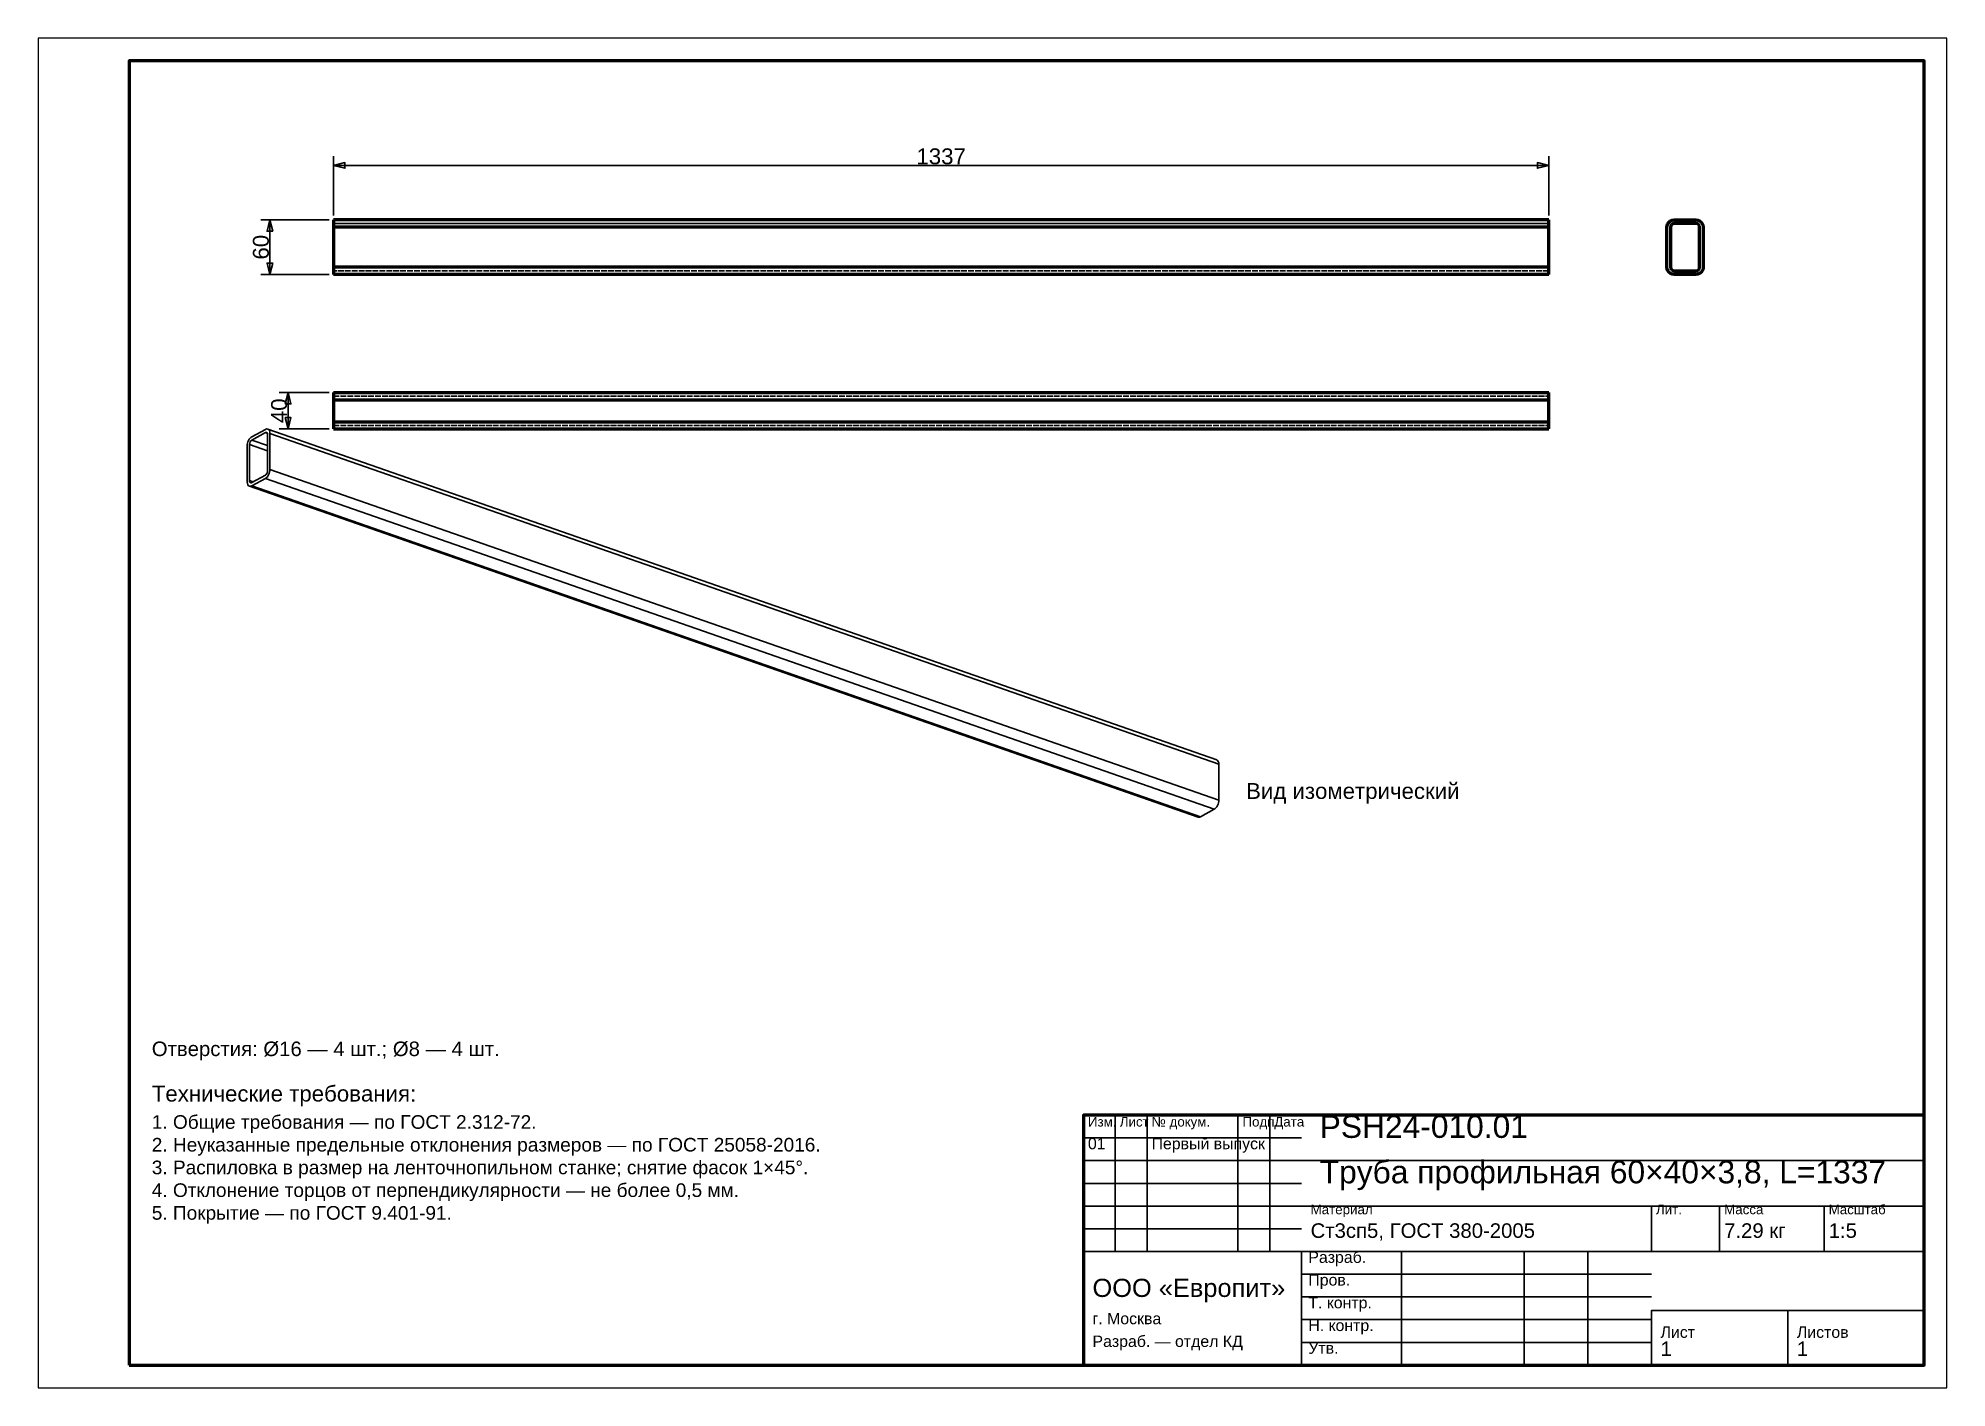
# Model space of a CAD drawing. Header units: millimetres. Extents: x 0 to 420, y 0 to 297.
import ezdxf
from ezdxf.enums import TextEntityAlignment as Align

# ---------------------------------------------------------------- set-up
doc = ezdxf.new("R2010")
doc.units = ezdxf.units.MM
doc.linetypes.add('DASHED', pattern=[1.524, 1.27, -0.254])
doc.styles.add('GOST', font='Arial')

msp = doc.modelspace()

# ---------------------------------------------------------------- linework, layer by layer
at = {"color": 7, "lineweight": 35}
for p, q in [((65, 258), (65, 271)), ((65, 269), (332.4, 269)), ((332.4, 258), (332.4, 271)), ((64, 257), (49, 257)), ((51, 245), (51, 257)), ((64, 245), (49, 245)), ((64, 219), (53, 219)), ((55, 211), (55, 219)), ((64, 211), (53, 211)), ((237, 30), (237, 60)), ((244, 30), (244, 60)), ((264, 30), (264, 60)), ((271, 30), (271, 60)), ((230, 55), (278, 55)), ((230, 50), (278, 50)), ((278, 50), (415, 50)), ((230, 45), (278, 45)), ((230, 40), (278, 40)), ((278, 40), (415, 40)), ((355, 30), (355, 40)), ((370, 30), (370, 40)), ((393, 30), (393, 40)), ((230, 35), (278, 35)), ((230, 30), (278, 30)), ((278, 30), (415, 30)), ((300, 5), (300, 30)), ((327, 5), (327, 30)), ((341, 5), (341, 30)), ((278, 25), (355, 25)), ((278, 20), (355, 20)), ((355, 17), (415, 17)), ((278, 15), (355, 15)), ((278, 10), (355, 10))]:
    msp.add_line(p, q, dxfattribs=at)
at = {"color": 1, "lineweight": 70}
for p, q in [((65, 257), (65, 256.99)), ((332.4, 257), (65, 257)), ((65, 256.99), (65, 256.96)), ((65, 256.96), (65, 256.91)), ((65, 256.91), (65, 256.84)), ((65, 256.84), (65, 256.75)), ((65, 256.75), (65, 256.65)), ((65, 256.65), (65, 256.53)), ((65, 256.53), (65, 256.4)), ((65, 256.4), (65, 256.25)), ((65, 256.25), (65, 256.09)), ((332.4, 256.99), (332.4, 257)), ((332.4, 256.96), (332.4, 256.99)), ((332.4, 256.91), (332.4, 256.96)), ((332.4, 256.84), (332.4, 256.91)), ((332.4, 256.75), (332.4, 256.84)), ((332.4, 256.65), (332.4, 256.75)), ((332.4, 256.53), (332.4, 256.65)), ((332.4, 256.4), (332.4, 256.53)), ((332.4, 256.25), (332.4, 256.4)), ((332.4, 256.09), (332.4, 256.25)), ((358.61, 256.2), (358.87, 256.53)), ((358.87, 256.53), (359.2, 256.79)), ((359.2, 256.79), (359.59, 256.95)), ((359.59, 256.95), (360, 257)), ((360, 257), (364.8, 257)), ((364.8, 257), (365.21, 256.95)), ((365.21, 256.95), (365.6, 256.79)), ((365.6, 256.79), (365.93, 256.53)), ((365.93, 256.53), (366.19, 256.2)), ((65, 256.09), (65, 255.93)), ((65, 255.93), (65, 255.76)), ((65, 255.76), (65, 255.58)), ((65, 255.58), (65, 255.4)), ((65, 255.4), (65, 246.6)), ((332.4, 255.4), (65, 255.4)), ((332.4, 255.93), (332.4, 256.09)), ((332.4, 255.76), (332.4, 255.93)), ((332.4, 255.58), (332.4, 255.76)), ((332.4, 255.4), (332.4, 255.58)), ((332.4, 246.6), (332.4, 255.4)), ((358.4, 255.4), (358.45, 255.81)), ((358.4, 246.6), (358.4, 255.4)), ((358.45, 255.81), (358.61, 256.2)), ((359.26, 255.71), (359.2, 255.4)), ((359.2, 255.4), (359.2, 246.6)), ((359.43, 255.97), (359.26, 255.71)), ((359.69, 256.14), (359.43, 255.97)), ((360, 256.2), (359.69, 256.14)), ((364.8, 256.2), (360, 256.2)), ((365.11, 256.14), (364.8, 256.2)), ((365.37, 255.97), (365.11, 256.14)), ((365.54, 255.71), (365.37, 255.97)), ((365.6, 255.4), (365.54, 255.71)), ((365.6, 246.6), (365.6, 255.4)), ((366.19, 256.2), (366.35, 255.81)), ((366.35, 255.81), (366.4, 255.4)), ((366.4, 255.4), (366.4, 246.6)), ((65, 246.6), (65, 246.42)), ((332.4, 246.6), (65, 246.6)), ((65, 246.42), (65, 246.24)), ((65, 246.24), (65, 246.07)), ((65, 246.07), (65, 245.91)), ((65, 245.91), (65, 245.75)), ((65, 245.75), (65, 245.6)), ((65, 245.6), (65, 245.47)), ((65, 245.47), (65, 245.35)), ((65, 245.35), (65, 245.25)), ((65, 245.25), (65, 245.16)), ((65, 245.16), (65, 245.09)), ((65, 245.09), (65, 245.04)), ((65, 245.04), (65, 245.01)), ((65, 245.01), (65, 245)), ((332.4, 245), (65, 245)), ((332.4, 245), (65, 245)), ((332.4, 246.42), (332.4, 246.6)), ((332.4, 246.24), (332.4, 246.42)), ((332.4, 246.07), (332.4, 246.24)), ((332.4, 245.91), (332.4, 246.07)), ((332.4, 245.75), (332.4, 245.91)), ((332.4, 245.6), (332.4, 245.75)), ((332.4, 245.47), (332.4, 245.6)), ((332.4, 245.35), (332.4, 245.47)), ((332.4, 245.25), (332.4, 245.35)), ((332.4, 245.16), (332.4, 245.25)), ((332.4, 245.09), (332.4, 245.16)), ((332.4, 245.04), (332.4, 245.09)), ((332.4, 245.01), (332.4, 245.04)), ((332.4, 245), (332.4, 245.01)), ((358.45, 246.19), (358.4, 246.6)), ((358.61, 245.8), (358.45, 246.19)), ((358.87, 245.47), (358.61, 245.8)), ((359.2, 245.21), (358.87, 245.47)), ((359.2, 246.6), (359.26, 246.29)), ((359.59, 245.05), (359.2, 245.21)), ((359.26, 246.29), (359.43, 246.03)), ((359.43, 246.03), (359.69, 245.86)), ((360, 245), (359.59, 245.05)), ((359.69, 245.86), (360, 245.8)), ((360, 245.8), (364.8, 245.8)), ((364.8, 245), (360, 245)), ((364.8, 245.8), (365.11, 245.86)), ((365.21, 245.05), (364.8, 245)), ((365.11, 245.86), (365.37, 246.03)), ((365.6, 245.21), (365.21, 245.05)), ((365.37, 246.03), (365.54, 246.29)), ((365.54, 246.29), (365.6, 246.6)), ((365.93, 245.47), (365.6, 245.21)), ((366.19, 245.8), (365.93, 245.47)), ((366.35, 246.19), (366.19, 245.8)), ((366.4, 246.6), (366.35, 246.19)), ((65, 219), (65, 218.99)), ((65, 219), (332.4, 219)), ((65, 218.99), (65, 218.96)), ((65, 218.96), (65, 218.91)), ((65, 218.91), (65, 218.84)), ((65, 218.84), (65, 218.75)), ((65, 218.75), (65, 218.65)), ((65, 218.65), (65, 218.53)), ((65, 218.53), (65, 218.4)), ((332.4, 218.99), (332.4, 219)), ((332.4, 218.96), (332.4, 218.99)), ((332.4, 218.91), (332.4, 218.96)), ((332.4, 218.84), (332.4, 218.91)), ((332.4, 218.75), (332.4, 218.84)), ((332.4, 218.65), (332.4, 218.75)), ((332.4, 218.53), (332.4, 218.65)), ((332.4, 218.4), (332.4, 218.53)), ((65, 218.4), (65, 218.25)), ((65, 218.25), (65, 218.09)), ((65, 218.09), (65, 217.93)), ((65, 217.93), (65, 217.76)), ((65, 217.76), (65, 217.58)), ((65, 217.58), (65, 217.4)), ((65, 217.4), (65, 212.6)), ((65, 217.4), (332.4, 217.4)), ((332.4, 218.25), (332.4, 218.4)), ((332.4, 218.09), (332.4, 218.25)), ((332.4, 217.93), (332.4, 218.09)), ((332.4, 217.76), (332.4, 217.93)), ((332.4, 217.58), (332.4, 217.76)), ((332.4, 217.4), (332.4, 217.58)), ((332.4, 212.6), (332.4, 217.4)), ((65, 212.6), (65, 212.42)), ((65, 212.6), (332.4, 212.6)), ((65, 212.42), (65, 212.24)), ((65, 212.24), (65, 212.07)), ((65, 212.07), (65, 211.91)), ((65, 211.91), (65, 211.75)), ((65, 211.75), (65, 211.6)), ((65, 211.6), (65, 211.47)), ((65, 211.47), (65, 211.35)), ((65, 211.35), (65, 211.25)), ((65, 211.25), (65, 211.16)), ((65, 211.16), (65, 211.09)), ((65, 211.09), (65, 211.04)), ((65, 211.04), (65, 211.01)), ((65, 211.01), (65, 211)), ((65, 211), (332.4, 211)), ((332.4, 212.42), (332.4, 212.6)), ((332.4, 212.24), (332.4, 212.42)), ((332.4, 212.07), (332.4, 212.24)), ((332.4, 211.91), (332.4, 212.07)), ((332.4, 211.75), (332.4, 211.91)), ((332.4, 211.6), (332.4, 211.75)), ((332.4, 211.47), (332.4, 211.6)), ((332.4, 211.35), (332.4, 211.47)), ((332.4, 211.25), (332.4, 211.35)), ((332.4, 211.16), (332.4, 211.25)), ((332.4, 211.09), (332.4, 211.16)), ((332.4, 211.04), (332.4, 211.09)), ((332.4, 211.01), (332.4, 211.04)), ((332.4, 211), (332.4, 211.01))]:
    msp.add_line(p, q, dxfattribs=at)
at = {"color": 5, "linetype": 'DASHED', "lineweight": 35}
for p, q in [((332.4, 257), (65, 257)), ((65, 256.99), (65, 257)), ((65, 256.96), (65, 256.99)), ((65, 256.91), (65, 256.96)), ((65, 256.84), (65, 256.91)), ((65, 256.75), (65, 256.84)), ((65, 256.65), (65, 256.75)), ((65, 256.53), (65, 256.65)), ((65, 256.4), (65, 256.53)), ((65, 256.25), (65, 256.4)), ((65, 256.09), (65, 256.25)), ((332.4, 257), (332.4, 256.99)), ((332.4, 256.99), (332.4, 256.96)), ((332.4, 256.96), (332.4, 256.91)), ((332.4, 256.91), (332.4, 256.84)), ((332.4, 256.84), (332.4, 256.75)), ((332.4, 256.75), (332.4, 256.65)), ((332.4, 256.65), (332.4, 256.53)), ((332.4, 256.53), (332.4, 256.4)), ((332.4, 256.4), (332.4, 256.25)), ((332.4, 256.25), (332.4, 256.09)), ((358.87, 256.53), (358.61, 256.2)), ((359.2, 256.79), (358.87, 256.53)), ((359.59, 256.95), (359.2, 256.79)), ((360, 257), (359.59, 256.95)), ((364.8, 257), (360, 257)), ((365.21, 256.95), (364.8, 257)), ((365.6, 256.79), (365.21, 256.95)), ((365.93, 256.53), (365.6, 256.79)), ((366.19, 256.2), (365.93, 256.53)), ((65, 256.2), (332.4, 256.2)), ((332.4, 256.2), (65, 256.2)), ((65, 256.19), (65, 256.2)), ((65, 256.2), (65, 256.19)), ((65, 256.18), (65, 256.19)), ((65, 256.19), (65, 256.18)), ((65, 256.16), (65, 256.18)), ((65, 256.18), (65, 256.16)), ((65, 256.12), (65, 256.16)), ((65, 256.16), (65, 256.12)), ((65, 256.08), (65, 256.12)), ((65, 256.12), (65, 256.08)), ((65, 255.93), (65, 256.09)), ((65, 256.03), (65, 256.08)), ((65, 256.08), (65, 256.03)), ((65, 255.97), (65, 256.03)), ((65, 256.03), (65, 255.97)), ((65, 255.9), (65, 255.97)), ((65, 255.97), (65, 255.9)), ((65, 255.76), (65, 255.93)), ((65, 255.83), (65, 255.9)), ((65, 255.9), (65, 255.83)), ((65, 255.75), (65, 255.83)), ((65, 255.83), (65, 255.75)), ((65, 255.58), (65, 255.76)), ((65, 255.66), (65, 255.75)), ((65, 255.75), (65, 255.66)), ((65, 255.58), (65, 255.66)), ((65, 255.66), (65, 255.58)), ((65, 255.49), (65, 255.58)), ((65, 255.58), (65, 255.49)), ((65, 255.4), (65, 255.58)), ((65, 255.4), (65, 255.49)), ((65, 255.49), (65, 255.4)), ((65, 246.6), (65, 255.4)), ((65, 255.4), (65, 246.6)), ((65, 246.6), (65, 255.4)), ((332.4, 256.19), (332.4, 256.2)), ((332.4, 256.2), (332.4, 256.19)), ((332.4, 256.18), (332.4, 256.19)), ((332.4, 256.19), (332.4, 256.18)), ((332.4, 256.16), (332.4, 256.18)), ((332.4, 256.18), (332.4, 256.16)), ((332.4, 256.12), (332.4, 256.16)), ((332.4, 256.16), (332.4, 256.12)), ((332.4, 256.08), (332.4, 256.12)), ((332.4, 256.12), (332.4, 256.08)), ((332.4, 256.09), (332.4, 255.93)), ((332.4, 256.03), (332.4, 256.08)), ((332.4, 256.08), (332.4, 256.03)), ((332.4, 255.97), (332.4, 256.03)), ((332.4, 256.03), (332.4, 255.97)), ((332.4, 255.9), (332.4, 255.97)), ((332.4, 255.97), (332.4, 255.9)), ((332.4, 255.93), (332.4, 255.76)), ((332.4, 255.83), (332.4, 255.9)), ((332.4, 255.9), (332.4, 255.83)), ((332.4, 255.75), (332.4, 255.83)), ((332.4, 255.83), (332.4, 255.75)), ((332.4, 255.76), (332.4, 255.58)), ((332.4, 255.66), (332.4, 255.75)), ((332.4, 255.75), (332.4, 255.66)), ((332.4, 255.58), (332.4, 255.66)), ((332.4, 255.66), (332.4, 255.58)), ((332.4, 255.58), (332.4, 255.4)), ((332.4, 255.49), (332.4, 255.58)), ((332.4, 255.58), (332.4, 255.49)), ((332.4, 255.4), (332.4, 255.49)), ((332.4, 255.49), (332.4, 255.4)), ((332.4, 255.4), (332.4, 246.6)), ((332.4, 255.4), (332.4, 246.6)), ((332.4, 246.6), (332.4, 255.4)), ((358.45, 255.81), (358.4, 255.4)), ((358.4, 255.4), (358.4, 246.6)), ((358.61, 256.2), (358.45, 255.81)), ((359.2, 255.4), (359.26, 255.71)), ((359.2, 246.6), (359.2, 255.4)), ((359.26, 255.71), (359.43, 255.97)), ((359.43, 255.97), (359.69, 256.14)), ((359.69, 256.14), (360, 256.2)), ((360, 256.2), (364.8, 256.2)), ((364.8, 256.2), (365.11, 256.14)), ((365.11, 256.14), (365.37, 255.97)), ((365.37, 255.97), (365.54, 255.71)), ((365.54, 255.71), (365.6, 255.4)), ((365.6, 255.4), (365.6, 246.6)), ((366.35, 255.81), (366.19, 256.2)), ((366.4, 255.4), (366.35, 255.81)), ((366.4, 246.6), (366.4, 255.4)), ((65, 246.51), (65, 246.6)), ((65, 246.6), (65, 246.51)), ((65, 246.42), (65, 246.6)), ((65, 246.42), (65, 246.51)), ((65, 246.51), (65, 246.42)), ((65, 246.34), (65, 246.42)), ((65, 246.42), (65, 246.34)), ((65, 246.24), (65, 246.42)), ((65, 246.25), (65, 246.34)), ((65, 246.34), (65, 246.25)), ((65, 246.17), (65, 246.25)), ((65, 246.25), (65, 246.17)), ((65, 246.07), (65, 246.24)), ((65, 246.1), (65, 246.17)), ((65, 246.17), (65, 246.1)), ((65, 246.03), (65, 246.1)), ((65, 246.1), (65, 246.03)), ((65, 245.91), (65, 246.07)), ((65, 245.97), (65, 246.03)), ((65, 246.03), (65, 245.97)), ((65, 245.92), (65, 245.97)), ((65, 245.97), (65, 245.92)), ((65, 245.88), (65, 245.92)), ((65, 245.92), (65, 245.88)), ((65, 245.75), (65, 245.91)), ((65, 245.84), (65, 245.88)), ((65, 245.88), (65, 245.84)), ((65, 245.82), (65, 245.84)), ((65, 245.84), (65, 245.82)), ((65, 245.81), (65, 245.82)), ((65, 245.82), (65, 245.81)), ((65, 245.8), (65, 245.81)), ((65, 245.81), (65, 245.8)), ((332.4, 245.8), (65, 245.8)), ((332.4, 245.8), (65, 245.8)), ((65, 245.6), (65, 245.75)), ((65, 245.47), (65, 245.6)), ((65, 245.35), (65, 245.47)), ((65, 245.25), (65, 245.35)), ((65, 245.16), (65, 245.25)), ((65, 245.09), (65, 245.16)), ((65, 245.04), (65, 245.09)), ((65, 245.01), (65, 245.04)), ((65, 245), (65, 245.01)), ((332.4, 246.6), (332.4, 246.42)), ((332.4, 246.6), (332.4, 246.51)), ((332.4, 246.51), (332.4, 246.6)), ((332.4, 246.51), (332.4, 246.42)), ((332.4, 246.42), (332.4, 246.51)), ((332.4, 246.42), (332.4, 246.24)), ((332.4, 246.42), (332.4, 246.34)), ((332.4, 246.34), (332.4, 246.42)), ((332.4, 246.34), (332.4, 246.25)), ((332.4, 246.25), (332.4, 246.34)), ((332.4, 246.25), (332.4, 246.17)), ((332.4, 246.17), (332.4, 246.25)), ((332.4, 246.24), (332.4, 246.07)), ((332.4, 246.17), (332.4, 246.1)), ((332.4, 246.1), (332.4, 246.17)), ((332.4, 246.1), (332.4, 246.03)), ((332.4, 246.03), (332.4, 246.1)), ((332.4, 246.07), (332.4, 245.91)), ((332.4, 246.03), (332.4, 245.97)), ((332.4, 245.97), (332.4, 246.03)), ((332.4, 245.97), (332.4, 245.92)), ((332.4, 245.92), (332.4, 245.97)), ((332.4, 245.92), (332.4, 245.88)), ((332.4, 245.88), (332.4, 245.92)), ((332.4, 245.91), (332.4, 245.75)), ((332.4, 245.88), (332.4, 245.84)), ((332.4, 245.84), (332.4, 245.88)), ((332.4, 245.84), (332.4, 245.82)), ((332.4, 245.82), (332.4, 245.84)), ((332.4, 245.82), (332.4, 245.81)), ((332.4, 245.81), (332.4, 245.82)), ((332.4, 245.81), (332.4, 245.8)), ((332.4, 245.8), (332.4, 245.81)), ((332.4, 245.75), (332.4, 245.6)), ((332.4, 245.6), (332.4, 245.47)), ((332.4, 245.47), (332.4, 245.35)), ((332.4, 245.35), (332.4, 245.25)), ((332.4, 245.25), (332.4, 245.16)), ((332.4, 245.16), (332.4, 245.09)), ((332.4, 245.09), (332.4, 245.04)), ((332.4, 245.04), (332.4, 245.01)), ((332.4, 245.01), (332.4, 245)), ((358.4, 246.6), (358.45, 246.19)), ((358.45, 246.19), (358.61, 245.8)), ((358.61, 245.8), (358.87, 245.47)), ((358.87, 245.47), (359.2, 245.21)), ((359.26, 246.29), (359.2, 246.6)), ((359.2, 245.21), (359.59, 245.05)), ((359.43, 246.03), (359.26, 246.29)), ((359.69, 245.86), (359.43, 246.03)), ((359.59, 245.05), (360, 245)), ((360, 245.8), (359.69, 245.86)), ((364.8, 245.8), (360, 245.8)), ((360, 245), (364.8, 245)), ((365.11, 245.86), (364.8, 245.8)), ((364.8, 245), (365.21, 245.05)), ((365.37, 246.03), (365.11, 245.86)), ((365.21, 245.05), (365.6, 245.21)), ((365.54, 246.29), (365.37, 246.03)), ((365.6, 246.6), (365.54, 246.29)), ((365.6, 245.21), (365.93, 245.47)), ((365.93, 245.47), (366.19, 245.8)), ((366.19, 245.8), (366.35, 246.19)), ((366.35, 246.19), (366.4, 246.6)), ((65, 218.99), (65, 219)), ((65, 219), (332.4, 219)), ((65, 218.96), (65, 218.99)), ((65, 218.91), (65, 218.96)), ((65, 218.84), (65, 218.91)), ((65, 218.75), (65, 218.84)), ((65, 218.65), (65, 218.75)), ((65, 218.53), (65, 218.65)), ((65, 218.4), (65, 218.53)), ((332.4, 219), (332.4, 218.99)), ((332.4, 218.99), (332.4, 218.96)), ((332.4, 218.96), (332.4, 218.91)), ((332.4, 218.91), (332.4, 218.84)), ((332.4, 218.84), (332.4, 218.75)), ((332.4, 218.75), (332.4, 218.65)), ((332.4, 218.65), (332.4, 218.53)), ((332.4, 218.53), (332.4, 218.4)), ((65, 218.25), (65, 218.4)), ((65, 218.09), (65, 218.25)), ((65, 218.19), (65, 218.2)), ((65, 218.2), (65, 218.19)), ((65, 218.2), (332.4, 218.2)), ((65, 218.2), (332.4, 218.2)), ((65, 218.18), (65, 218.19)), ((65, 218.19), (65, 218.18)), ((65, 218.16), (65, 218.18)), ((65, 218.18), (65, 218.16)), ((65, 218.12), (65, 218.16)), ((65, 218.16), (65, 218.12)), ((65, 218.08), (65, 218.12)), ((65, 218.12), (65, 218.08)), ((65, 217.93), (65, 218.09)), ((65, 218.03), (65, 218.08)), ((65, 218.08), (65, 218.03)), ((65, 217.97), (65, 218.03)), ((65, 218.03), (65, 217.97)), ((65, 217.9), (65, 217.97)), ((65, 217.97), (65, 217.9)), ((65, 217.76), (65, 217.93)), ((65, 217.83), (65, 217.9)), ((65, 217.9), (65, 217.83)), ((65, 217.75), (65, 217.83)), ((65, 217.83), (65, 217.75)), ((65, 217.58), (65, 217.76)), ((65, 217.66), (65, 217.75)), ((65, 217.75), (65, 217.66)), ((65, 217.58), (65, 217.66)), ((65, 217.66), (65, 217.58)), ((65, 217.4), (65, 217.58)), ((65, 217.49), (65, 217.58)), ((65, 217.58), (65, 217.49)), ((65, 217.4), (65, 217.49)), ((65, 217.49), (65, 217.4)), ((65, 212.6), (65, 217.4)), ((65, 212.6), (65, 217.4)), ((65, 217.4), (65, 212.6)), ((332.4, 218.4), (332.4, 218.25)), ((332.4, 218.25), (332.4, 218.09)), ((332.4, 218.2), (332.4, 218.19)), ((332.4, 218.19), (332.4, 218.2)), ((332.4, 218.19), (332.4, 218.18)), ((332.4, 218.18), (332.4, 218.19)), ((332.4, 218.18), (332.4, 218.16)), ((332.4, 218.16), (332.4, 218.18)), ((332.4, 218.16), (332.4, 218.12)), ((332.4, 218.12), (332.4, 218.16)), ((332.4, 218.12), (332.4, 218.08)), ((332.4, 218.08), (332.4, 218.12)), ((332.4, 218.09), (332.4, 217.93)), ((332.4, 218.08), (332.4, 218.03)), ((332.4, 218.03), (332.4, 218.08)), ((332.4, 218.03), (332.4, 217.97)), ((332.4, 217.97), (332.4, 218.03)), ((332.4, 217.97), (332.4, 217.9)), ((332.4, 217.9), (332.4, 217.97)), ((332.4, 217.93), (332.4, 217.76)), ((332.4, 217.9), (332.4, 217.83)), ((332.4, 217.83), (332.4, 217.9)), ((332.4, 217.83), (332.4, 217.75)), ((332.4, 217.75), (332.4, 217.83)), ((332.4, 217.76), (332.4, 217.58)), ((332.4, 217.75), (332.4, 217.66)), ((332.4, 217.66), (332.4, 217.75)), ((332.4, 217.66), (332.4, 217.58)), ((332.4, 217.58), (332.4, 217.66)), ((332.4, 217.58), (332.4, 217.49)), ((332.4, 217.49), (332.4, 217.58)), ((332.4, 217.58), (332.4, 217.4)), ((332.4, 217.49), (332.4, 217.4)), ((332.4, 217.4), (332.4, 217.49)), ((332.4, 217.4), (332.4, 212.6)), ((332.4, 212.6), (332.4, 217.4)), ((332.4, 217.4), (332.4, 212.6)), ((65, 212.42), (65, 212.6)), ((65, 212.51), (65, 212.6)), ((65, 212.6), (65, 212.51)), ((65, 212.42), (65, 212.51)), ((65, 212.51), (65, 212.42)), ((65, 212.24), (65, 212.42)), ((65, 212.34), (65, 212.42)), ((65, 212.42), (65, 212.34)), ((65, 212.25), (65, 212.34)), ((65, 212.34), (65, 212.25)), ((65, 212.17), (65, 212.25)), ((65, 212.25), (65, 212.17)), ((65, 212.07), (65, 212.24)), ((65, 212.1), (65, 212.17)), ((65, 212.17), (65, 212.1)), ((65, 212.03), (65, 212.1)), ((65, 212.1), (65, 212.03)), ((65, 211.91), (65, 212.07)), ((65, 211.97), (65, 212.03)), ((65, 212.03), (65, 211.97)), ((65, 211.92), (65, 211.97)), ((65, 211.97), (65, 211.92)), ((65, 211.88), (65, 211.92)), ((65, 211.92), (65, 211.88)), ((65, 211.75), (65, 211.91)), ((65, 211.84), (65, 211.88)), ((65, 211.88), (65, 211.84)), ((65, 211.82), (65, 211.84)), ((65, 211.84), (65, 211.82)), ((65, 211.81), (65, 211.82)), ((65, 211.82), (65, 211.81)), ((65, 211.8), (65, 211.81)), ((65, 211.81), (65, 211.8)), ((65, 211.8), (332.4, 211.8)), ((65, 211.8), (332.4, 211.8)), ((65, 211.6), (65, 211.75)), ((65, 211.47), (65, 211.6)), ((65, 211.35), (65, 211.47)), ((65, 211.25), (65, 211.35)), ((65, 211.16), (65, 211.25)), ((65, 211.09), (65, 211.16)), ((65, 211.04), (65, 211.09)), ((65, 211.01), (65, 211.04)), ((65, 211), (65, 211.01)), ((332.4, 211), (65, 211)), ((332.4, 212.51), (332.4, 212.6)), ((332.4, 212.6), (332.4, 212.51)), ((332.4, 212.6), (332.4, 212.42)), ((332.4, 212.42), (332.4, 212.51)), ((332.4, 212.51), (332.4, 212.42)), ((332.4, 212.34), (332.4, 212.42)), ((332.4, 212.42), (332.4, 212.34)), ((332.4, 212.42), (332.4, 212.24)), ((332.4, 212.25), (332.4, 212.34)), ((332.4, 212.34), (332.4, 212.25)), ((332.4, 212.17), (332.4, 212.25)), ((332.4, 212.25), (332.4, 212.17)), ((332.4, 212.24), (332.4, 212.07)), ((332.4, 212.1), (332.4, 212.17)), ((332.4, 212.17), (332.4, 212.1)), ((332.4, 212.03), (332.4, 212.1)), ((332.4, 212.1), (332.4, 212.03)), ((332.4, 212.07), (332.4, 211.91)), ((332.4, 211.97), (332.4, 212.03)), ((332.4, 212.03), (332.4, 211.97)), ((332.4, 211.92), (332.4, 211.97)), ((332.4, 211.97), (332.4, 211.92)), ((332.4, 211.88), (332.4, 211.92)), ((332.4, 211.92), (332.4, 211.88)), ((332.4, 211.91), (332.4, 211.75)), ((332.4, 211.84), (332.4, 211.88)), ((332.4, 211.88), (332.4, 211.84)), ((332.4, 211.82), (332.4, 211.84)), ((332.4, 211.84), (332.4, 211.82)), ((332.4, 211.81), (332.4, 211.82)), ((332.4, 211.82), (332.4, 211.81)), ((332.4, 211.8), (332.4, 211.81)), ((332.4, 211.81), (332.4, 211.8)), ((332.4, 211.75), (332.4, 211.6)), ((332.4, 211.6), (332.4, 211.47)), ((332.4, 211.47), (332.4, 211.35)), ((332.4, 211.35), (332.4, 211.25)), ((332.4, 211.25), (332.4, 211.16)), ((332.4, 211.16), (332.4, 211.09)), ((332.4, 211.09), (332.4, 211.04)), ((332.4, 211.04), (332.4, 211.01)), ((332.4, 211.01), (332.4, 211))]:
    msp.add_line(p, q, dxfattribs=at)
at = {"color": 1, "lineweight": 35}
for p, q in [((47, 209.27), (50, 210.91)), ((50, 210.19), (47, 208.55)), ((50, 210.91), (50.27, 211)), ((50.13, 210.23), (50, 210.19)), ((50.45, 210.03), (50, 210.19)), ((50.26, 210.22), (50.13, 210.23)), ((50.36, 210.16), (50.26, 210.22)), ((50.27, 211), (50.52, 210.98)), ((50.43, 210.05), (50.36, 210.16)), ((50.48, 209.91), (50.43, 210.05)), ((50.52, 210.98), (50.72, 210.85)), ((50.52, 210.98), (259.33, 138.19)), ((50.72, 210.85), (50.87, 210.64)), ((50.87, 210.64), (50.97, 210.35)), ((50.97, 210.35), (51, 210.01)), ((51, 210.01), (51, 202.09)), ((51, 210.01), (259.8, 137.22)), ((46, 207.29), (46.02, 207.58)), ((46, 199.37), (46, 207.29)), ((46.02, 207.58), (46.08, 207.88)), ((46.08, 207.88), (46.17, 208.18)), ((46.17, 208.18), (46.29, 208.47)), ((46.29, 208.47), (46.44, 208.73)), ((46.44, 208.73), (46.62, 208.95)), ((46.54, 207.86), (46.5, 207.56)), ((46.5, 207.56), (46.5, 199.64)), ((46.5, 207.56), (50.5, 206.17)), ((46.65, 208.15), (46.54, 207.86)), ((46.62, 208.95), (46.8, 209.14)), ((46.81, 208.39), (46.65, 208.15)), ((46.8, 209.14), (47, 209.27)), ((47, 208.55), (46.81, 208.39)), ((47, 208.55), (50.5, 207.33)), ((50.5, 209.74), (50.48, 209.91)), ((50.5, 201.82), (50.5, 209.74)), ((50.46, 201.52), (50.5, 201.82)), ((50.98, 201.8), (50.92, 201.5)), ((51, 202.09), (50.98, 201.8)), ((259.8, 129.3), (51, 202.09)), ((46.03, 199.02), (46, 199.37)), ((46.13, 198.74), (46.03, 199.02)), ((46.28, 198.52), (46.13, 198.74)), ((46.47, 198.4), (46.28, 198.52)), ((46.73, 198.38), (46.47, 198.4)), ((46.47, 198.4), (255.28, 125.61)), ((46.5, 199.64), (46.52, 199.47)), ((46.5, 199.64), (47.31, 199.36)), ((46.52, 199.47), (46.56, 199.32)), ((46.56, 199.32), (46.64, 199.22)), ((46.64, 199.22), (46.74, 199.16)), ((47, 198.47), (46.73, 198.38)), ((46.74, 199.16), (46.86, 199.14)), ((46.86, 199.14), (47, 199.19)), ((47, 199.19), (50, 200.83)), ((50, 200.11), (47, 198.47)), ((47, 198.47), (255.8, 125.68)), ((50, 200.83), (50.19, 200.98)), ((50.19, 200.24), (50, 200.11)), ((50, 200.11), (258.8, 127.31)), ((50.19, 200.98), (50.35, 201.23)), ((50.38, 200.42), (50.19, 200.24)), ((50.35, 201.23), (50.46, 201.52)), ((50.55, 200.65), (50.38, 200.42)), ((50.7, 200.91), (50.55, 200.65)), ((50.83, 201.2), (50.7, 200.91)), ((50.92, 201.5), (50.83, 201.2)), ((259.53, 138.06), (259.33, 138.19)), ((259.68, 137.85), (259.53, 138.06)), ((259.77, 137.56), (259.68, 137.85)), ((259.8, 137.22), (259.77, 137.56)), ((259.8, 129.3), (259.8, 137.22)), ((255.8, 125.68), (258.8, 127.31)), ((258.8, 127.31), (259, 127.45)), ((259, 127.45), (259.18, 127.63)), ((259.18, 127.63), (259.36, 127.86)), ((259.36, 127.86), (259.51, 128.12)), ((259.51, 128.12), (259.63, 128.41)), ((259.63, 128.41), (259.73, 128.71)), ((259.73, 128.71), (259.78, 129.01)), ((259.78, 129.01), (259.8, 129.3)), ((255.28, 125.61), (255.53, 125.59)), ((255.53, 125.59), (255.8, 125.68))]:
    msp.add_line(p, q, dxfattribs=at)
at = {"color": 7, "lineweight": 25}
msp.add_lwpolyline([(0, 0), (420, 0), (420, 297), (0, 297)], close=True, dxfattribs=at)
at = {"color": 7, "lineweight": 70}
for points in [[(20, 5), (415, 5), (415, 292), (20, 292)], [(230, 5), (415, 5), (415, 60), (230, 60)]]:
    msp.add_lwpolyline(points, close=True, dxfattribs=at)
at = {"color": 7, "lineweight": 35}
for points in [[(65, 269), (67.5, 268.38), (67.5, 269.62)], [(332.4, 269), (329.9, 269.62), (329.9, 268.38)], [(51, 257), (50.38, 254.5), (51.62, 254.5)], [(51, 245), (51.62, 247.5), (50.38, 247.5)], [(55, 219), (54.38, 216.5), (55.62, 216.5)], [(55, 211), (55.62, 213.5), (54.38, 213.5)], [(230, 5), (278, 5), (278, 30), (230, 30)], [(355, 5), (385, 5), (385, 17), (355, 17)], [(385, 5), (415, 5), (415, 17), (385, 17)]]:
    msp.add_lwpolyline(points, close=True, dxfattribs=at)

# ---------------------------------------------------------------- texts
at = {"color": 7, "style": 'GOST'}
msp.add_text('1337', height=3.5, dxfattribs=at).set_placement((198.7, 271), align=Align.MIDDLE)
for s, p in [('60', (49, 251)), ('40', (53, 215))]:
    msp.add_text(s, height=3.5, rotation=90, dxfattribs=at).set_placement(p, align=Align.MIDDLE)
at = {"color": 3, "style": 'GOST'}
for s, height, p in [('Вид изометрический', 3.5, (265.8, 129.59)), ('Технические требования:', 3.5, (25, 63)), ('1. Общие требования — по ГОСТ 2.312-72.', 3, (25, 57)), ('Изм.', 2.1, (231, 57.5)), ('Лист', 2.1, (238, 57.5)), ('№ докум.', 2.1, (245, 57.5)), ('Подп.', 2.1, (265, 57.5)), ('Дата', 2.1, (272, 57.5)), ('PSH24-010.01', 5, (282, 55)), ('2. Неуказанные предельные отклонения размеров — по ГОСТ 25058-2016.', 3, (25, 52)), ('01', 2.5, (231, 52.5)), ('Первый выпуск', 2.5, (245, 52.5)), ('3. Распиловка в размер на ленточнопильном станке; снятие фасок 1×45°.', 3, (25, 47)), ('Труба профильная 60×40×3,8, L=1337', 5, (282, 45)), ('4. Отклонение торцов от перпендикулярности — не более 0,5 мм.', 3, (25, 42)), ('5. Покрытие — по ГОСТ 9.401-91.', 3, (25, 37)), ('Материал', 2.1, (280, 38.2)), ('Лит.', 2.1, (356, 38.2)), ('Масса', 2.1, (371, 38.2)), ('Масштаб', 2.1, (394, 38.2)), ('Ст3сп5, ГОСТ 380-2005', 3.2, (280, 33)), ('7.29 кг', 3.2, (371, 33)), ('1:5', 3.2, (394, 33)), ('Разраб.', 2.5, (279.5, 27.5)), ('ООО «Европит»', 4, (232, 20)), ('Пров.', 2.5, (279.5, 22.5)), ('Т. контр.', 2.5, (279.5, 17.5)), ('г. Москва', 2.5, (232, 14)), ('Н. контр.', 2.5, (279.5, 12.5)), ('Лист', 2.5, (357, 11)), ('Листов', 2.5, (387, 11)), ('Разраб. — отдел КД', 2.5, (232, 9)), ('Утв.', 2.5, (279.5, 7.5)), ('1', 3.2, (357, 7)), ('1', 3.2, (387, 7))]:
    msp.add_text(s, height=height, dxfattribs=at).set_placement(p)
at = {"color": 6, "style": 'GOST'}
msp.add_text('Отверстия: Ø16 — 4 шт.; Ø8 — 4 шт.', height=3.2, dxfattribs=at).set_placement((25, 73))

doc.saveas('drawing.dxf')
